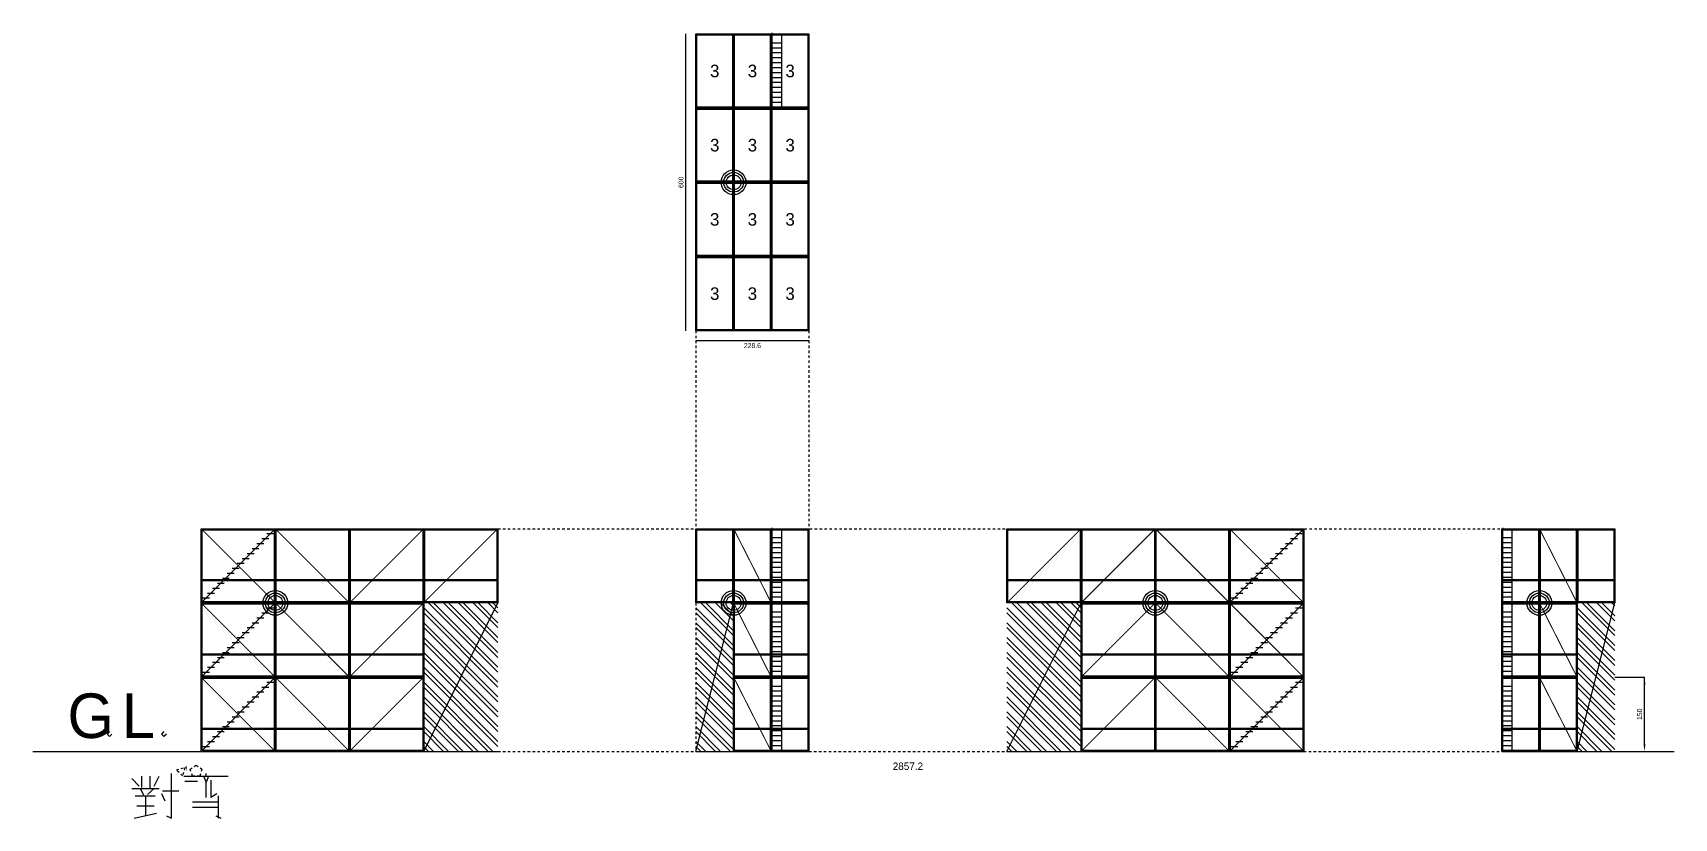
# Model space of a CAD drawing. Header units: metres. Extents: x -300 to 3017, y -95 to 1492.
import ezdxf
from ezdxf.enums import TextEntityAlignment as Align

# ---------------------------------------------------------------- set-up
doc = ezdxf.new("R2010")
doc.units = ezdxf.units.M
doc.linetypes.add('DASHED', pattern=[10, 5, -5])
for name, color, linetype in [('anchor_point', 6, 'CONTINUOUS'), ('base_line', 7, 'CONTINUOUS'), ('diagonal_braces', 5, 'CONTINUOUS'), ('rect_polygon', 7, 'CONTINUOUS'), ('rung', 7, 'CONTINUOUS'), ('space_line', 7, 'DASHED'), ('stair', 1, 'CONTINUOUS')]:
    doc.layers.add(name, color=color, linetype=linetype)

msp = doc.modelspace()

# ---------------------------------------------------------------- linework, layer by layer
at = {"layer": 'anchor_point'}
for centre, radius in [((1116.2, 1190), 25), ((1116.2, 1190), 20), ((1116.2, 1190), 15), ((190, 340), 25), ((1116.2, 340), 25), ((1968.6, 340), 25), ((2744.8, 340), 25), ((190, 340), 20), ((190, 340), 15), ((1116.2, 340), 20), ((1116.2, 340), 15), ((1968.6, 340), 20), ((1968.6, 340), 15), ((2744.8, 340), 20), ((2744.8, 340), 15)]:
    msp.add_circle(centre, radius, dxfattribs=at)
at = {"layer": 'base_line'}
for p, q in [((1020, 890), (1020, 1490)), ((1040, 870), (1268.6, 870)), ((2897.2, 190), (2957.2, 190)), ((2957.2, 55), (2957.2, 190)), ((-145, 80), (-150, 75)), ((-145, 70), (-150, 75)), ((-140, 75), (-145, 70)), ((-35, 80), (-40, 75)), ((-35, 70), (-40, 75)), ((-30, 75), (-35, 70)), ((-300, 40), (640, 40)), ((1040, 40), (1268.6, 40)), ((1668.6, 40), (2268.6, 40)), ((2668.6, 40), (3017.2, 40)), ((-100, -15), (-85, -30)), ((-80, -33), (-80, -10)), ((-63, -35), (-63, -10)), ((-55, -30), (-45, -10)), ((-20, -95), (-20, -5)), ((5, -10), (95, -10)), ((7, -20), (33, -20)), ((45, -10), (50, -22)), ((50, -10), (50, -5)), ((55, -10), (50, -22)), ((50, -53), (50, -22)), ((60, -18), (60, -53)), ((-100, -35), (-45, -35)), ((-93, -50), (-53, -50)), ((-83, -35), (-76, -48)), ((-72.5, -50), (-72.5, -90)), ((-68, -47), (-55, -35)), ((-40, -45), (-33, -60)), ((-38, -40), (-5, -40)), ((23, -62), (75, -62)), ((72, -46), (60, -53)), ((75, -95), (75, -50)), ((-95, -95), (-50, -85)), ((-90, -70), (-55, -70)), ((-30, -90), (-20, -95)), ((23, -73), (75, -73)), ((70, -90), (80, -95)), ((70, -90), (80, -95)), ((70, -90), (80, -95)), ((70, -90), (80, -95)), ((70, -90), (80, -95)), ((70, -90), (80, -95))]:
    msp.add_line(p, q, dxfattribs=at)
for points in [[(2957.2, 175, 4, 0.05, 0), (2957.2, 190, 4, 0.05, 0)], [(2957.2, 55, 4, 0.05, 0), (2957.2, 40, 4, 0.05, 0)]]:
    msp.add_lwpolyline(points, format="xyseb", dxfattribs=at)
at = {"layer": 'diagonal_braces'}
for points in [[(40, 490, 2, 2, 0), (190, 340, 2, 2, 0)], [(40, 490, 2, 2, 0), (190, 340, 2, 2, 0)], [(40, 490, 2, 2, 0), (190, 340, 2, 2, 0)], [(190, 490, 2, 2, 0), (340, 340, 2, 2, 0)], [(190, 490, 2, 2, 0), (340, 340, 2, 2, 0)], [(190, 490, 2, 2, 0), (340, 340, 2, 2, 0)], [(340, 340, 2, 2, 0), (490, 490, 2, 2, 0)], [(340, 340, 2, 2, 0), (490, 490, 2, 2, 0)], [(340, 340, 2, 2, 0), (490, 490, 2, 2, 0)], [(490, 340, 2, 2, 0), (640, 490, 2, 2, 0)], [(490, 340, 2, 2, 0), (640, 490, 2, 2, 0)], [(490, 340, 2, 2, 0), (640, 490, 2, 2, 0)], [(1116.2, 490, 2, 2, 0), (1192.4, 340, 2, 2, 0)], [(1116.2, 490, 2, 2, 0), (1192.4, 340, 2, 2, 0)], [(1116.2, 490, 2, 2, 0), (1192.4, 340, 2, 2, 0)], [(1116.2, 490, 2, 2, 0), (1192.4, 340, 2, 2, 0)], [(1668.6, 340, 2, 2, 0), (1818.6, 490, 2, 2, 0)], [(1668.6, 340, 2, 2, 0), (1818.6, 490, 2, 2, 0)], [(1668.6, 340, 2, 2, 0), (1818.6, 490, 2, 2, 0)], [(1818.6, 340, 2, 2, 0), (1968.6, 490, 2, 2, 0)], [(1818.6, 340, 2, 2, 0), (1968.6, 490, 2, 2, 0)], [(1818.6, 340, 2, 2, 0), (1968.6, 490, 2, 2, 0)], [(1968.6, 490, 2, 2, 0), (2118.6, 340, 2, 2, 0)], [(1968.6, 490, 2, 2, 0), (2118.6, 340, 2, 2, 0)], [(1968.6, 490, 2, 2, 0), (2118.6, 340, 2, 2, 0)], [(2118.6, 490, 2, 2, 0), (2268.6, 340, 2, 2, 0)], [(2118.6, 490, 2, 2, 0), (2268.6, 340, 2, 2, 0)], [(2118.6, 490, 2, 2, 0), (2268.6, 340, 2, 2, 0)], [(2744.8, 490, 2, 2, 0), (2821, 340, 2, 2, 0)], [(2744.8, 490, 2, 2, 0), (2821, 340, 2, 2, 0)], [(2744.8, 490, 2, 2, 0), (2821, 340, 2, 2, 0)], [(2744.8, 490, 2, 2, 0), (2821, 340, 2, 2, 0)], [(40, 340, 2, 2, 0), (190, 190, 2, 2, 0)], [(40, 340, 2, 2, 0), (190, 190, 2, 2, 0)], [(190, 340, 2, 2, 0), (340, 190, 2, 2, 0)], [(190, 340, 2, 2, 0), (340, 190, 2, 2, 0)], [(340, 190, 2, 2, 0), (490, 340, 2, 2, 0)], [(340, 190, 2, 2, 0), (490, 340, 2, 2, 0)], [(1116.2, 340, 2, 2, 0), (1192.4, 190, 2, 2, 0)], [(1116.2, 340, 2, 2, 0), (1192.4, 190, 2, 2, 0)], [(1116.2, 340, 2, 2, 0), (1192.4, 190, 2, 2, 0)], [(1818.6, 190, 2, 2, 0), (1968.6, 340, 2, 2, 0)], [(1818.6, 190, 2, 2, 0), (1968.6, 340, 2, 2, 0)], [(1968.6, 340, 2, 2, 0), (2118.6, 190, 2, 2, 0)], [(1968.6, 340, 2, 2, 0), (2118.6, 190, 2, 2, 0)], [(2118.6, 340, 2, 2, 0), (2268.6, 190, 2, 2, 0)], [(2118.6, 340, 2, 2, 0), (2268.6, 190, 2, 2, 0)], [(2744.8, 340, 2, 2, 0), (2821, 190, 2, 2, 0)], [(2744.8, 340, 2, 2, 0), (2821, 190, 2, 2, 0)], [(2744.8, 340, 2, 2, 0), (2821, 190, 2, 2, 0)], [(40, 190, 2, 2, 0), (190, 40, 2, 2, 0)], [(40, 190, 2, 2, 0), (190, 40, 2, 2, 0)], [(190, 190, 2, 2, 0), (340, 40, 2, 2, 0)], [(190, 190, 2, 2, 0), (340, 40, 2, 2, 0)], [(340, 40, 2, 2, 0), (490, 190, 2, 2, 0)], [(340, 40, 2, 2, 0), (490, 190, 2, 2, 0)], [(1116.2, 190, 2, 2, 0), (1192.4, 40, 2, 2, 0)], [(1116.2, 190, 2, 2, 0), (1192.4, 40, 2, 2, 0)], [(1116.2, 190, 2, 2, 0), (1192.4, 40, 2, 2, 0)], [(1818.6, 40, 2, 2, 0), (1968.6, 190, 2, 2, 0)], [(1818.6, 40, 2, 2, 0), (1968.6, 190, 2, 2, 0)], [(1968.6, 190, 2, 2, 0), (2118.6, 40, 2, 2, 0)], [(1968.6, 190, 2, 2, 0), (2118.6, 40, 2, 2, 0)], [(2118.6, 190, 2, 2, 0), (2268.6, 40, 2, 2, 0)], [(2118.6, 190, 2, 2, 0), (2268.6, 40, 2, 2, 0)], [(2744.8, 190, 2, 2, 0), (2821, 40, 2, 2, 0)], [(2744.8, 190, 2, 2, 0), (2821, 40, 2, 2, 0)], [(2744.8, 190, 2, 2, 0), (2821, 40, 2, 2, 0)]]:
    msp.add_lwpolyline(points, format="xyseb", dxfattribs=at)
at = {"layer": 'rect_polygon'}
for p, q in [((490, 40), (640, 340)), ((640, 200), (500, 340)), ((640, 210), (510, 340)), ((640, 230), (530, 340)), ((640, 240), (540, 340)), ((640, 260), (560, 340)), ((640, 270), (570, 340)), ((640, 290), (590, 340)), ((640, 300), (600, 340)), ((640, 320), (620, 340)), ((640, 330), (630, 340)), ((1040, 40), (1116.2, 340)), ((1116.2, 273.8), (1050, 340)), ((1116.2, 283.8), (1060, 340)), ((1116.2, 303.8), (1080, 340)), ((1116.2, 313.8), (1090, 340)), ((1116.2, 333.8), (1110, 340)), ((1668.6, 40), (1818.6, 340)), ((1818.6, 200), (1678.6, 340)), ((1818.6, 210), (1688.6, 340)), ((1818.6, 230), (1708.6, 340)), ((1818.6, 240), (1718.6, 340)), ((1818.6, 260), (1738.6, 340)), ((1818.6, 270), (1748.6, 340)), ((1818.6, 290), (1768.6, 340)), ((1818.6, 300), (1778.6, 340)), ((1818.6, 320), (1798.6, 340)), ((1818.6, 330), (1808.6, 340)), ((2821, 40), (2897.2, 340)), ((2897.2, 273.8), (2831, 340)), ((2897.2, 283.8), (2841, 340)), ((2897.2, 303.8), (2861, 340)), ((2897.2, 313.8), (2871, 340)), ((2897.2, 333.8), (2891, 340)), ((640, 180), (490, 330)), ((640, 170), (490, 320)), ((640, 150), (490, 300)), ((1116.2, 253.8), (1040, 330)), ((1116.2, 243.8), (1040, 320)), ((1116.2, 223.8), (1040, 300)), ((1818.6, 180), (1668.6, 330)), ((1818.6, 170), (1668.6, 320)), ((1818.6, 150), (1668.6, 300)), ((2897.2, 253.8), (2821, 330)), ((2897.2, 243.8), (2821, 320)), ((2897.2, 223.8), (2821, 300)), ((640, 140), (490, 290)), ((640, 120), (490, 270)), ((1116.2, 213.8), (1040, 290)), ((1116.2, 193.8), (1040, 270)), ((1818.6, 140), (1668.6, 290)), ((1818.6, 120), (1668.6, 270)), ((2897.2, 213.8), (2821, 290)), ((2897.2, 193.8), (2821, 270)), ((640, 110), (490, 260)), ((640, 90), (490, 240)), ((1116.2, 183.8), (1040, 260)), ((1116.2, 163.8), (1040, 240)), ((1818.6, 110), (1668.6, 260)), ((1818.6, 90), (1668.6, 240)), ((2897.2, 183.8), (2821, 260)), ((2897.2, 163.8), (2821, 240)), ((640, 80), (490, 230)), ((640, 60), (490, 210)), ((640, 50), (490, 200)), ((1116.2, 153.8), (1040, 230)), ((1116.2, 133.8), (1040, 210)), ((1116.2, 123.8), (1040, 200)), ((1818.6, 80), (1668.6, 230)), ((1818.6, 60), (1668.6, 210)), ((1818.6, 50), (1668.6, 200)), ((2897.2, 153.8), (2821, 230)), ((2897.2, 133.8), (2821, 210)), ((2897.2, 123.8), (2821, 200)), ((630, 40), (490, 180)), ((620, 40), (490, 170)), ((1116.2, 103.8), (1040, 180)), ((1116.2, 93.8), (1040, 170)), ((1808.6, 40), (1668.6, 180)), ((1798.6, 40), (1668.6, 170)), ((2897.2, 103.8), (2821, 180)), ((2897.2, 93.8), (2821, 170)), ((600, 40), (490, 150)), ((590, 40), (490, 140)), ((1116.2, 73.8), (1040, 150)), ((1116.2, 63.8), (1040, 140)), ((1778.6, 40), (1668.6, 150)), ((1768.6, 40), (1668.6, 140)), ((2897.2, 73.8), (2821, 150)), ((2897.2, 63.8), (2821, 140)), ((570, 40), (490, 120)), ((560, 40), (490, 110)), ((1116.2, 43.8), (1040, 120)), ((1110, 40), (1040, 110)), ((1748.6, 40), (1668.6, 120)), ((1738.6, 40), (1668.6, 110)), ((2897.2, 43.8), (2821, 120)), ((2891, 40), (2821, 110)), ((540, 40), (490, 90)), ((530, 40), (490, 80)), ((1090, 40), (1040, 90)), ((1080, 40), (1040, 80)), ((1718.6, 40), (1668.6, 90)), ((1708.6, 40), (1668.6, 80)), ((2871, 40), (2821, 90)), ((2861, 40), (2821, 80)), ((510, 40), (490, 60)), ((500, 40), (490, 50)), ((1060, 40), (1040, 60)), ((1050, 40), (1040, 50)), ((1688.6, 40), (1668.6, 60)), ((1678.6, 40), (1668.6, 50)), ((2841, 40), (2821, 60)), ((2831, 40), (2821, 50))]:
    msp.add_line(p, q, dxfattribs=at)
for points in [[(1040, 1340), (1040, 1490), (1116.2, 1490), (1116.2, 1340)], [(1042, 1342), (1042, 1488), (1114.2, 1488), (1114.2, 1342)], [(1116.2, 1340), (1116.2, 1490), (1192.4, 1490), (1192.4, 1340)], [(1116.2, 1340), (1116.2, 1490), (1192.4, 1490), (1192.4, 1340)], [(1116.2, 1340), (1116.2, 1490), (1192.4, 1490), (1192.4, 1340)], [(1118.2, 1342), (1118.2, 1488), (1190.4, 1488), (1190.4, 1342)], [(1118.2, 1342), (1118.2, 1488), (1190.4, 1488), (1190.4, 1342)], [(1118.2, 1342), (1118.2, 1488), (1190.4, 1488), (1190.4, 1342)], [(1192.4, 1340), (1192.4, 1490), (1268.6, 1490), (1268.6, 1340)], [(1192.4, 1340), (1192.4, 1490), (1268.6, 1490), (1268.6, 1340)], [(1192.4, 1340), (1192.4, 1490), (1268.6, 1490), (1268.6, 1340)], [(1194.4, 1342), (1194.4, 1488), (1266.6, 1488), (1266.6, 1342)], [(1194.4, 1342), (1194.4, 1488), (1266.6, 1488), (1266.6, 1342)], [(1194.4, 1342), (1194.4, 1488), (1266.6, 1488), (1266.6, 1342)], [(1040, 1190), (1040, 1340), (1116.2, 1340), (1116.2, 1190)], [(1042, 1192), (1042, 1338), (1114.2, 1338), (1114.2, 1192)], [(1116.2, 1190), (1116.2, 1340), (1192.4, 1340), (1192.4, 1190)], [(1116.2, 1190), (1116.2, 1340), (1192.4, 1340), (1192.4, 1190)], [(1116.2, 1190), (1116.2, 1340), (1192.4, 1340), (1192.4, 1190)], [(1118.2, 1192), (1118.2, 1338), (1190.4, 1338), (1190.4, 1192)], [(1118.2, 1192), (1118.2, 1338), (1190.4, 1338), (1190.4, 1192)], [(1118.2, 1192), (1118.2, 1338), (1190.4, 1338), (1190.4, 1192)], [(1192.4, 1190), (1192.4, 1340), (1268.6, 1340), (1268.6, 1190)], [(1192.4, 1190), (1192.4, 1340), (1268.6, 1340), (1268.6, 1190)], [(1192.4, 1190), (1192.4, 1340), (1268.6, 1340), (1268.6, 1190)], [(1194.4, 1192), (1194.4, 1338), (1266.6, 1338), (1266.6, 1192)], [(1194.4, 1192), (1194.4, 1338), (1266.6, 1338), (1266.6, 1192)], [(1194.4, 1192), (1194.4, 1338), (1266.6, 1338), (1266.6, 1192)], [(1040, 1040), (1040, 1190), (1116.2, 1190), (1116.2, 1040)], [(1042, 1042), (1042, 1188), (1114.2, 1188), (1114.2, 1042)], [(1116.2, 1040), (1116.2, 1190), (1192.4, 1190), (1192.4, 1040)], [(1116.2, 1040), (1116.2, 1190), (1192.4, 1190), (1192.4, 1040)], [(1116.2, 1040), (1116.2, 1190), (1192.4, 1190), (1192.4, 1040)], [(1118.2, 1042), (1118.2, 1188), (1190.4, 1188), (1190.4, 1042)], [(1118.2, 1042), (1118.2, 1188), (1190.4, 1188), (1190.4, 1042)], [(1118.2, 1042), (1118.2, 1188), (1190.4, 1188), (1190.4, 1042)], [(1192.4, 1040), (1192.4, 1190), (1268.6, 1190), (1268.6, 1040)], [(1192.4, 1040), (1192.4, 1190), (1268.6, 1190), (1268.6, 1040)], [(1192.4, 1040), (1192.4, 1190), (1268.6, 1190), (1268.6, 1040)], [(1194.4, 1042), (1194.4, 1188), (1266.6, 1188), (1266.6, 1042)], [(1194.4, 1042), (1194.4, 1188), (1266.6, 1188), (1266.6, 1042)], [(1194.4, 1042), (1194.4, 1188), (1266.6, 1188), (1266.6, 1042)], [(1040, 890), (1040, 1040), (1116.2, 1040), (1116.2, 890)], [(1042, 892), (1042, 1038), (1114.2, 1038), (1114.2, 892)], [(1116.2, 890), (1116.2, 1040), (1192.4, 1040), (1192.4, 890)], [(1118.2, 892), (1118.2, 1038), (1190.4, 1038), (1190.4, 892)], [(1192.4, 890), (1192.4, 1040), (1268.6, 1040), (1268.6, 890)], [(1194.4, 892), (1194.4, 1038), (1266.6, 1038), (1266.6, 892)], [(40, 340), (40, 490), (190, 490), (190, 340)], [(40, 340), (40, 490), (190, 490), (190, 340)], [(40, 340), (40, 490), (190, 490), (190, 340)], [(42, 342), (42, 488), (188, 488), (188, 342)], [(42, 342), (42, 488), (188, 488), (188, 342)], [(42, 342), (42, 488), (188, 488), (188, 342)], [(190, 340), (190, 490), (340, 490), (340, 340)], [(190, 340), (190, 490), (340, 490), (340, 340)], [(190, 340), (190, 490), (340, 490), (340, 340)], [(192, 342), (192, 488), (338, 488), (338, 342)], [(192, 342), (192, 488), (338, 488), (338, 342)], [(192, 342), (192, 488), (338, 488), (338, 342)], [(340, 340), (340, 490), (490, 490), (490, 340)], [(340, 340), (340, 490), (490, 490), (490, 340)], [(340, 340), (340, 490), (490, 490), (490, 340)], [(342, 342), (342, 488), (488, 488), (488, 342)], [(342, 342), (342, 488), (488, 488), (488, 342)], [(342, 342), (342, 488), (488, 488), (488, 342)], [(490, 340), (490, 490), (640, 490), (640, 340)], [(490, 340), (490, 490), (640, 490), (640, 340)], [(490, 340), (490, 490), (640, 490), (640, 340)], [(492, 342), (492, 488), (638, 488), (638, 342)], [(492, 342), (492, 488), (638, 488), (638, 342)], [(492, 342), (492, 488), (638, 488), (638, 342)], [(1040, 340), (1040, 490), (1116.2, 490), (1116.2, 340)], [(1040, 340), (1040, 490), (1116.2, 490), (1116.2, 340)], [(1040, 340), (1040, 490), (1116.2, 490), (1116.2, 340)], [(1040, 340), (1040, 490), (1116.2, 490), (1116.2, 340)], [(1042, 342), (1042, 488), (1114.2, 488), (1114.2, 342)], [(1042, 342), (1042, 488), (1114.2, 488), (1114.2, 342)], [(1042, 342), (1042, 488), (1114.2, 488), (1114.2, 342)], [(1042, 342), (1042, 488), (1114.2, 488), (1114.2, 342)], [(1116.2, 340), (1116.2, 490), (1192.4, 490), (1192.4, 340)], [(1116.2, 340), (1116.2, 490), (1192.4, 490), (1192.4, 340)], [(1116.2, 340), (1116.2, 490), (1192.4, 490), (1192.4, 340)], [(1116.2, 340), (1116.2, 490), (1192.4, 490), (1192.4, 340)], [(1118.2, 342), (1118.2, 488), (1190.4, 488), (1190.4, 342)], [(1118.2, 342), (1118.2, 488), (1190.4, 488), (1190.4, 342)], [(1118.2, 342), (1118.2, 488), (1190.4, 488), (1190.4, 342)], [(1118.2, 342), (1118.2, 488), (1190.4, 488), (1190.4, 342)], [(1192.4, 340), (1192.4, 490), (1268.6, 490), (1268.6, 340)], [(1192.4, 340), (1192.4, 490), (1268.6, 490), (1268.6, 340)], [(1192.4, 340), (1192.4, 490), (1268.6, 490), (1268.6, 340)], [(1192.4, 340), (1192.4, 490), (1268.6, 490), (1268.6, 340)], [(1194.4, 342), (1194.4, 488), (1266.6, 488), (1266.6, 342)], [(1194.4, 342), (1194.4, 488), (1266.6, 488), (1266.6, 342)], [(1194.4, 342), (1194.4, 488), (1266.6, 488), (1266.6, 342)], [(1194.4, 342), (1194.4, 488), (1266.6, 488), (1266.6, 342)], [(1668.6, 340), (1668.6, 490), (1818.6, 490), (1818.6, 340)], [(1668.6, 340), (1668.6, 490), (1818.6, 490), (1818.6, 340)], [(1668.6, 340), (1668.6, 490), (1818.6, 490), (1818.6, 340)], [(1670.6, 342), (1670.6, 488), (1816.6, 488), (1816.6, 342)], [(1670.6, 342), (1670.6, 488), (1816.6, 488), (1816.6, 342)], [(1670.6, 342), (1670.6, 488), (1816.6, 488), (1816.6, 342)], [(1818.6, 340), (1818.6, 490), (1968.6, 490), (1968.6, 340)], [(1818.6, 340), (1818.6, 490), (1968.6, 490), (1968.6, 340)], [(1818.6, 340), (1818.6, 490), (1968.6, 490), (1968.6, 340)], [(1820.6, 342), (1820.6, 488), (1966.6, 488), (1966.6, 342)], [(1820.6, 342), (1820.6, 488), (1966.6, 488), (1966.6, 342)], [(1820.6, 342), (1820.6, 488), (1966.6, 488), (1966.6, 342)], [(1968.6, 340), (1968.6, 490), (2118.6, 490), (2118.6, 340)], [(1968.6, 340), (1968.6, 490), (2118.6, 490), (2118.6, 340)], [(1968.6, 340), (1968.6, 490), (2118.6, 490), (2118.6, 340)], [(1970.6, 342), (1970.6, 488), (2116.6, 488), (2116.6, 342)], [(1970.6, 342), (1970.6, 488), (2116.6, 488), (2116.6, 342)], [(1970.6, 342), (1970.6, 488), (2116.6, 488), (2116.6, 342)], [(2118.6, 340), (2118.6, 490), (2268.6, 490), (2268.6, 340)], [(2118.6, 340), (2118.6, 490), (2268.6, 490), (2268.6, 340)], [(2118.6, 340), (2118.6, 490), (2268.6, 490), (2268.6, 340)], [(2120.6, 342), (2120.6, 488), (2266.6, 488), (2266.6, 342)], [(2120.6, 342), (2120.6, 488), (2266.6, 488), (2266.6, 342)], [(2120.6, 342), (2120.6, 488), (2266.6, 488), (2266.6, 342)], [(2668.6, 340), (2668.6, 490), (2744.8, 490), (2744.8, 340)], [(2668.6, 340), (2668.6, 490), (2744.8, 490), (2744.8, 340)], [(2668.6, 340), (2668.6, 490), (2744.8, 490), (2744.8, 340)], [(2668.6, 340), (2668.6, 490), (2744.8, 490), (2744.8, 340)], [(2670.6, 342), (2670.6, 488), (2742.8, 488), (2742.8, 342)], [(2670.6, 342), (2670.6, 488), (2742.8, 488), (2742.8, 342)], [(2670.6, 342), (2670.6, 488), (2742.8, 488), (2742.8, 342)], [(2670.6, 342), (2670.6, 488), (2742.8, 488), (2742.8, 342)], [(2744.8, 340), (2744.8, 490), (2821, 490), (2821, 340)], [(2744.8, 340), (2744.8, 490), (2821, 490), (2821, 340)], [(2744.8, 340), (2744.8, 490), (2821, 490), (2821, 340)], [(2744.8, 340), (2744.8, 490), (2821, 490), (2821, 340)], [(2746.8, 342), (2746.8, 488), (2819, 488), (2819, 342)], [(2746.8, 342), (2746.8, 488), (2819, 488), (2819, 342)], [(2746.8, 342), (2746.8, 488), (2819, 488), (2819, 342)], [(2746.8, 342), (2746.8, 488), (2819, 488), (2819, 342)], [(2821, 340), (2821, 490), (2897.2, 490), (2897.2, 340)], [(2821, 340), (2821, 490), (2897.2, 490), (2897.2, 340)], [(2821, 340), (2821, 490), (2897.2, 490), (2897.2, 340)], [(2821, 340), (2821, 490), (2897.2, 490), (2897.2, 340)], [(2823, 342), (2823, 488), (2895.2, 488), (2895.2, 342)], [(2823, 342), (2823, 488), (2895.2, 488), (2895.2, 342)], [(2823, 342), (2823, 488), (2895.2, 488), (2895.2, 342)], [(2823, 342), (2823, 488), (2895.2, 488), (2895.2, 342)], [(40, 190), (40, 340), (190, 340), (190, 190)], [(40, 190), (40, 340), (190, 340), (190, 190)], [(42, 192), (42, 338), (188, 338), (188, 192)], [(42, 192), (42, 338), (188, 338), (188, 192)], [(190, 190), (190, 340), (340, 340), (340, 190)], [(190, 190), (190, 340), (340, 340), (340, 190)], [(192, 192), (192, 338), (338, 338), (338, 192)], [(192, 192), (192, 338), (338, 338), (338, 192)], [(340, 190), (340, 340), (490, 340), (490, 190)], [(340, 190), (340, 340), (490, 340), (490, 190)], [(342, 192), (342, 338), (488, 338), (488, 192)], [(342, 192), (342, 338), (488, 338), (488, 192)], [(1116.2, 190), (1116.2, 340), (1192.4, 340), (1192.4, 190)], [(1116.2, 190), (1116.2, 340), (1192.4, 340), (1192.4, 190)], [(1116.2, 190), (1116.2, 340), (1192.4, 340), (1192.4, 190)], [(1118.2, 192), (1118.2, 338), (1190.4, 338), (1190.4, 192)], [(1118.2, 192), (1118.2, 338), (1190.4, 338), (1190.4, 192)], [(1118.2, 192), (1118.2, 338), (1190.4, 338), (1190.4, 192)], [(1192.4, 190), (1192.4, 340), (1268.6, 340), (1268.6, 190)], [(1192.4, 190), (1192.4, 340), (1268.6, 340), (1268.6, 190)], [(1192.4, 190), (1192.4, 340), (1268.6, 340), (1268.6, 190)], [(1194.4, 192), (1194.4, 338), (1266.6, 338), (1266.6, 192)], [(1194.4, 192), (1194.4, 338), (1266.6, 338), (1266.6, 192)], [(1194.4, 192), (1194.4, 338), (1266.6, 338), (1266.6, 192)], [(1818.6, 190), (1818.6, 340), (1968.6, 340), (1968.6, 190)], [(1818.6, 190), (1818.6, 340), (1968.6, 340), (1968.6, 190)], [(1820.6, 192), (1820.6, 338), (1966.6, 338), (1966.6, 192)], [(1820.6, 192), (1820.6, 338), (1966.6, 338), (1966.6, 192)], [(1968.6, 190), (1968.6, 340), (2118.6, 340), (2118.6, 190)], [(1968.6, 190), (1968.6, 340), (2118.6, 340), (2118.6, 190)], [(1970.6, 192), (1970.6, 338), (2116.6, 338), (2116.6, 192)], [(1970.6, 192), (1970.6, 338), (2116.6, 338), (2116.6, 192)], [(2118.6, 190), (2118.6, 340), (2268.6, 340), (2268.6, 190)], [(2118.6, 190), (2118.6, 340), (2268.6, 340), (2268.6, 190)], [(2120.6, 192), (2120.6, 338), (2266.6, 338), (2266.6, 192)], [(2120.6, 192), (2120.6, 338), (2266.6, 338), (2266.6, 192)], [(2668.6, 190), (2668.6, 340), (2744.8, 340), (2744.8, 190)], [(2668.6, 190), (2668.6, 340), (2744.8, 340), (2744.8, 190)], [(2668.6, 190), (2668.6, 340), (2744.8, 340), (2744.8, 190)], [(2670.6, 192), (2670.6, 338), (2742.8, 338), (2742.8, 192)], [(2670.6, 192), (2670.6, 338), (2742.8, 338), (2742.8, 192)], [(2670.6, 192), (2670.6, 338), (2742.8, 338), (2742.8, 192)], [(2744.8, 190), (2744.8, 340), (2821, 340), (2821, 190)], [(2744.8, 190), (2744.8, 340), (2821, 340), (2821, 190)], [(2744.8, 190), (2744.8, 340), (2821, 340), (2821, 190)], [(2746.8, 192), (2746.8, 338), (2819, 338), (2819, 192)], [(2746.8, 192), (2746.8, 338), (2819, 338), (2819, 192)], [(2746.8, 192), (2746.8, 338), (2819, 338), (2819, 192)], [(40, 40), (40, 190), (190, 190), (190, 40)], [(40, 40), (40, 190), (190, 190), (190, 40)], [(42, 42), (42, 188), (188, 188), (188, 42)], [(42, 42), (42, 188), (188, 188), (188, 42)], [(190, 40), (190, 190), (340, 190), (340, 40)], [(190, 40), (190, 190), (340, 190), (340, 40)], [(192, 42), (192, 188), (338, 188), (338, 42)], [(192, 42), (192, 188), (338, 188), (338, 42)], [(340, 40), (340, 190), (490, 190), (490, 40)], [(340, 40), (340, 190), (490, 190), (490, 40)], [(342, 42), (342, 188), (488, 188), (488, 42)], [(342, 42), (342, 188), (488, 188), (488, 42)], [(1116.2, 40), (1116.2, 190), (1192.4, 190), (1192.4, 40)], [(1116.2, 40), (1116.2, 190), (1192.4, 190), (1192.4, 40)], [(1116.2, 40), (1116.2, 190), (1192.4, 190), (1192.4, 40)], [(1118.2, 42), (1118.2, 188), (1190.4, 188), (1190.4, 42)], [(1118.2, 42), (1118.2, 188), (1190.4, 188), (1190.4, 42)], [(1118.2, 42), (1118.2, 188), (1190.4, 188), (1190.4, 42)], [(1192.4, 40), (1192.4, 190), (1268.6, 190), (1268.6, 40)], [(1192.4, 40), (1192.4, 190), (1268.6, 190), (1268.6, 40)], [(1192.4, 40), (1192.4, 190), (1268.6, 190), (1268.6, 40)], [(1194.4, 42), (1194.4, 188), (1266.6, 188), (1266.6, 42)], [(1194.4, 42), (1194.4, 188), (1266.6, 188), (1266.6, 42)], [(1194.4, 42), (1194.4, 188), (1266.6, 188), (1266.6, 42)], [(1818.6, 40), (1818.6, 190), (1968.6, 190), (1968.6, 40)], [(1818.6, 40), (1818.6, 190), (1968.6, 190), (1968.6, 40)], [(1820.6, 42), (1820.6, 188), (1966.6, 188), (1966.6, 42)], [(1820.6, 42), (1820.6, 188), (1966.6, 188), (1966.6, 42)], [(1968.6, 40), (1968.6, 190), (2118.6, 190), (2118.6, 40)], [(1968.6, 40), (1968.6, 190), (2118.6, 190), (2118.6, 40)], [(1970.6, 42), (1970.6, 188), (2116.6, 188), (2116.6, 42)], [(1970.6, 42), (1970.6, 188), (2116.6, 188), (2116.6, 42)], [(2118.6, 40), (2118.6, 190), (2268.6, 190), (2268.6, 40)], [(2118.6, 40), (2118.6, 190), (2268.6, 190), (2268.6, 40)], [(2120.6, 42), (2120.6, 188), (2266.6, 188), (2266.6, 42)], [(2120.6, 42), (2120.6, 188), (2266.6, 188), (2266.6, 42)], [(2668.6, 40), (2668.6, 190), (2744.8, 190), (2744.8, 40)], [(2668.6, 40), (2668.6, 190), (2744.8, 190), (2744.8, 40)], [(2668.6, 40), (2668.6, 190), (2744.8, 190), (2744.8, 40)], [(2670.6, 42), (2670.6, 188), (2742.8, 188), (2742.8, 42)], [(2670.6, 42), (2670.6, 188), (2742.8, 188), (2742.8, 42)], [(2670.6, 42), (2670.6, 188), (2742.8, 188), (2742.8, 42)], [(2744.8, 40), (2744.8, 190), (2821, 190), (2821, 40)], [(2744.8, 40), (2744.8, 190), (2821, 190), (2821, 40)], [(2744.8, 40), (2744.8, 190), (2821, 190), (2821, 40)], [(2746.8, 42), (2746.8, 188), (2819, 188), (2819, 42)], [(2746.8, 42), (2746.8, 188), (2819, 188), (2819, 42)], [(2746.8, 42), (2746.8, 188), (2819, 188), (2819, 42)]]:
    msp.add_lwpolyline(points, close=True, dxfattribs=at)
at = {"layer": 'rung'}
for p, q in [((42, 387), (188, 387)), ((42, 387), (188, 387)), ((42, 387), (188, 387)), ((42, 385), (188, 385)), ((42, 385), (188, 385)), ((42, 385), (188, 385)), ((192, 387), (338, 387)), ((192, 387), (338, 387)), ((192, 387), (338, 387)), ((192, 385), (338, 385)), ((192, 385), (338, 385)), ((192, 385), (338, 385)), ((342, 387), (488, 387)), ((342, 387), (488, 387)), ((342, 387), (488, 387)), ((342, 385), (488, 385)), ((342, 385), (488, 385)), ((342, 385), (488, 385)), ((492, 387), (638, 387)), ((492, 387), (638, 387)), ((492, 387), (638, 387)), ((492, 385), (638, 385)), ((492, 385), (638, 385)), ((492, 385), (638, 385)), ((1042, 387), (1114.2, 387)), ((1042, 387), (1114.2, 387)), ((1042, 387), (1114.2, 387)), ((1042, 387), (1114.2, 387)), ((1042, 385), (1114.2, 385)), ((1042, 385), (1114.2, 385)), ((1042, 385), (1114.2, 385)), ((1042, 385), (1114.2, 385)), ((1118.2, 387), (1190.4, 387)), ((1118.2, 387), (1190.4, 387)), ((1118.2, 387), (1190.4, 387)), ((1118.2, 387), (1190.4, 387)), ((1118.2, 385), (1190.4, 385)), ((1118.2, 385), (1190.4, 385)), ((1118.2, 385), (1190.4, 385)), ((1118.2, 385), (1190.4, 385)), ((1194.4, 387), (1266.6, 387)), ((1194.4, 387), (1266.6, 387)), ((1194.4, 387), (1266.6, 387)), ((1194.4, 387), (1266.6, 387)), ((1194.4, 385), (1266.6, 385)), ((1194.4, 385), (1266.6, 385)), ((1194.4, 385), (1266.6, 385)), ((1194.4, 385), (1266.6, 385)), ((1670.6, 387), (1816.6, 387)), ((1670.6, 387), (1816.6, 387)), ((1670.6, 387), (1816.6, 387)), ((1670.6, 385), (1816.6, 385)), ((1670.6, 385), (1816.6, 385)), ((1670.6, 385), (1816.6, 385)), ((1820.6, 387), (1966.6, 387)), ((1820.6, 387), (1966.6, 387)), ((1820.6, 387), (1966.6, 387)), ((1820.6, 385), (1966.6, 385)), ((1820.6, 385), (1966.6, 385)), ((1820.6, 385), (1966.6, 385)), ((1970.6, 387), (2116.6, 387)), ((1970.6, 387), (2116.6, 387)), ((1970.6, 387), (2116.6, 387)), ((1970.6, 385), (2116.6, 385)), ((1970.6, 385), (2116.6, 385)), ((1970.6, 385), (2116.6, 385)), ((2120.6, 387), (2266.6, 387)), ((2120.6, 387), (2266.6, 387)), ((2120.6, 387), (2266.6, 387)), ((2120.6, 385), (2266.6, 385)), ((2120.6, 385), (2266.6, 385)), ((2120.6, 385), (2266.6, 385)), ((2670.6, 387), (2742.8, 387)), ((2670.6, 387), (2742.8, 387)), ((2670.6, 387), (2742.8, 387)), ((2670.6, 387), (2742.8, 387)), ((2670.6, 385), (2742.8, 385)), ((2670.6, 385), (2742.8, 385)), ((2670.6, 385), (2742.8, 385)), ((2670.6, 385), (2742.8, 385)), ((2746.8, 387), (2819, 387)), ((2746.8, 387), (2819, 387)), ((2746.8, 387), (2819, 387)), ((2746.8, 387), (2819, 387)), ((2746.8, 385), (2819, 385)), ((2746.8, 385), (2819, 385)), ((2746.8, 385), (2819, 385)), ((2746.8, 385), (2819, 385)), ((2823, 387), (2895.2, 387)), ((2823, 387), (2895.2, 387)), ((2823, 387), (2895.2, 387)), ((2823, 387), (2895.2, 387)), ((2823, 385), (2895.2, 385)), ((2823, 385), (2895.2, 385)), ((2823, 385), (2895.2, 385)), ((2823, 385), (2895.2, 385)), ((42, 237), (188, 237)), ((42, 237), (188, 237)), ((42, 235), (188, 235)), ((42, 235), (188, 235)), ((192, 237), (338, 237)), ((192, 237), (338, 237)), ((192, 235), (338, 235)), ((192, 235), (338, 235)), ((342, 237), (488, 237)), ((342, 237), (488, 237)), ((342, 235), (488, 235)), ((342, 235), (488, 235)), ((1118.2, 237), (1190.4, 237)), ((1118.2, 237), (1190.4, 237)), ((1118.2, 237), (1190.4, 237)), ((1118.2, 235), (1190.4, 235)), ((1118.2, 235), (1190.4, 235)), ((1118.2, 235), (1190.4, 235)), ((1194.4, 237), (1266.6, 237)), ((1194.4, 237), (1266.6, 237)), ((1194.4, 237), (1266.6, 237)), ((1194.4, 235), (1266.6, 235)), ((1194.4, 235), (1266.6, 235)), ((1194.4, 235), (1266.6, 235)), ((1820.6, 237), (1966.6, 237)), ((1820.6, 237), (1966.6, 237)), ((1820.6, 235), (1966.6, 235)), ((1820.6, 235), (1966.6, 235)), ((1970.6, 237), (2116.6, 237)), ((1970.6, 237), (2116.6, 237)), ((1970.6, 235), (2116.6, 235)), ((1970.6, 235), (2116.6, 235)), ((2120.6, 237), (2266.6, 237)), ((2120.6, 237), (2266.6, 237)), ((2120.6, 235), (2266.6, 235)), ((2120.6, 235), (2266.6, 235)), ((2670.6, 237), (2742.8, 237)), ((2670.6, 237), (2742.8, 237)), ((2670.6, 237), (2742.8, 237)), ((2670.6, 235), (2742.8, 235)), ((2670.6, 235), (2742.8, 235)), ((2670.6, 235), (2742.8, 235)), ((2746.8, 237), (2819, 237)), ((2746.8, 237), (2819, 237)), ((2746.8, 237), (2819, 237)), ((2746.8, 235), (2819, 235)), ((2746.8, 235), (2819, 235)), ((2746.8, 235), (2819, 235)), ((42, 87), (188, 87)), ((42, 87), (188, 87)), ((42, 85), (188, 85)), ((42, 85), (188, 85)), ((192, 87), (338, 87)), ((192, 87), (338, 87)), ((192, 85), (338, 85)), ((192, 85), (338, 85)), ((342, 87), (488, 87)), ((342, 87), (488, 87)), ((342, 85), (488, 85)), ((342, 85), (488, 85)), ((1118.2, 87), (1190.4, 87)), ((1118.2, 87), (1190.4, 87)), ((1118.2, 87), (1190.4, 87)), ((1118.2, 85), (1190.4, 85)), ((1118.2, 85), (1190.4, 85)), ((1118.2, 85), (1190.4, 85)), ((1194.4, 87), (1266.6, 87)), ((1194.4, 87), (1266.6, 87)), ((1194.4, 87), (1266.6, 87)), ((1194.4, 85), (1266.6, 85)), ((1194.4, 85), (1266.6, 85)), ((1194.4, 85), (1266.6, 85)), ((1820.6, 87), (1966.6, 87)), ((1820.6, 87), (1966.6, 87)), ((1820.6, 85), (1966.6, 85)), ((1820.6, 85), (1966.6, 85)), ((1970.6, 87), (2116.6, 87)), ((1970.6, 87), (2116.6, 87)), ((1970.6, 85), (2116.6, 85)), ((1970.6, 85), (2116.6, 85)), ((2120.6, 87), (2266.6, 87)), ((2120.6, 87), (2266.6, 87)), ((2120.6, 85), (2266.6, 85)), ((2120.6, 85), (2266.6, 85)), ((2670.6, 87), (2742.8, 87)), ((2670.6, 87), (2742.8, 87)), ((2670.6, 87), (2742.8, 87)), ((2670.6, 85), (2742.8, 85)), ((2670.6, 85), (2742.8, 85)), ((2670.6, 85), (2742.8, 85)), ((2746.8, 87), (2819, 87)), ((2746.8, 87), (2819, 87)), ((2746.8, 87), (2819, 87)), ((2746.8, 85), (2819, 85)), ((2746.8, 85), (2819, 85)), ((2746.8, 85), (2819, 85))]:
    msp.add_line(p, q, dxfattribs=at)
at = {"layer": 'space_line'}
for p, q in [((1040, 890), (1040, 40)), ((1268.6, 890), (1268.6, 40)), ((640, 490), (2668.6, 490)), ((640, 40), (1040, 40)), ((1268.6, 40), (1668.6, 40)), ((2268.6, 40), (2668.6, 40))]:
    msp.add_line(p, q, dxfattribs=at)
for points in [[(7.07, 7.07), (2.59, -9.66), (-9.66, 2.59)], [(30, 12.36), (41.76, 3.82), (37.27, -10), (22.73, -10), (18.24, 3.82)]]:
    msp.add_lwpolyline(points, close=True, dxfattribs=at)
msp.add_lwpolyline([(10, 10, 3, 0.05, 0), (10, 0, 3, 0.05, 0)], format="xyseb", dxfattribs=at)
at = {"layer": 'stair'}
for p, q in [((1194.4, 1342), (1194.4, 1492)), ((1194.4, 1342), (1194.4, 1492)), ((1194.4, 1342), (1194.4, 1492)), ((1194.4, 1472), (1213.45, 1472)), ((1194.4, 1472), (1213.45, 1472)), ((1194.4, 1472), (1213.45, 1472)), ((1194.4, 1462), (1213.45, 1462)), ((1194.4, 1462), (1213.45, 1462)), ((1194.4, 1462), (1213.45, 1462)), ((1213.45, 1342), (1213.45, 1488)), ((1213.45, 1342), (1213.45, 1488)), ((1213.45, 1342), (1213.45, 1488)), ((1194.4, 1452), (1213.45, 1452)), ((1194.4, 1452), (1213.45, 1452)), ((1194.4, 1452), (1213.45, 1452)), ((1194.4, 1442), (1213.45, 1442)), ((1194.4, 1442), (1213.45, 1442)), ((1194.4, 1442), (1213.45, 1442)), ((1194.4, 1432), (1213.45, 1432)), ((1194.4, 1432), (1213.45, 1432)), ((1194.4, 1432), (1213.45, 1432)), ((1194.4, 1422), (1213.45, 1422)), ((1194.4, 1422), (1213.45, 1422)), ((1194.4, 1422), (1213.45, 1422)), ((1194.4, 1412), (1213.45, 1412)), ((1194.4, 1412), (1213.45, 1412)), ((1194.4, 1412), (1213.45, 1412)), ((1194.4, 1402), (1213.45, 1402)), ((1194.4, 1402), (1213.45, 1402)), ((1194.4, 1402), (1213.45, 1402)), ((1194.4, 1392), (1213.45, 1392)), ((1194.4, 1392), (1213.45, 1392)), ((1194.4, 1392), (1213.45, 1392)), ((1194.4, 1382), (1213.45, 1382)), ((1194.4, 1382), (1213.45, 1382)), ((1194.4, 1382), (1213.45, 1382)), ((1194.4, 1372), (1213.45, 1372)), ((1194.4, 1372), (1213.45, 1372)), ((1194.4, 1372), (1213.45, 1372)), ((1194.4, 1362), (1213.45, 1362)), ((1194.4, 1362), (1213.45, 1362)), ((1194.4, 1362), (1213.45, 1362)), ((1194.4, 1352), (1213.45, 1352)), ((1194.4, 1352), (1213.45, 1352)), ((1194.4, 1352), (1213.45, 1352)), ((40, 340), (190, 490)), ((163, 470), (177, 470)), ((173, 480), (187, 480)), ((1194.4, 342), (1194.4, 492)), ((1194.4, 472), (1213.45, 472)), ((1213.45, 342), (1213.45, 488)), ((2118.6, 340), (2268.6, 490)), ((2241.6, 470), (2255.6, 470)), ((2251.6, 480), (2265.6, 480)), ((2670.6, 342), (2670.6, 492)), ((2670.6, 472), (2689.65, 472)), ((2689.65, 342), (2689.65, 488)), ((133, 440), (147, 440)), ((143, 450), (157, 450)), ((153, 460), (167, 460)), ((1194.4, 462), (1213.45, 462)), ((1194.4, 452), (1213.45, 452)), ((1194.4, 442), (1213.45, 442)), ((1194.4, 432), (1213.45, 432)), ((2211.6, 440), (2225.6, 440)), ((2221.6, 450), (2235.6, 450)), ((2231.6, 460), (2245.6, 460)), ((2670.6, 462), (2689.65, 462)), ((2670.6, 452), (2689.65, 452)), ((2670.6, 442), (2689.65, 442)), ((2670.6, 432), (2689.65, 432)), ((93, 400), (107, 400)), ((103, 410), (117, 410)), ((113, 420), (127, 420)), ((123, 430), (137, 430)), ((1194.4, 422), (1213.45, 422)), ((1194.4, 412), (1213.45, 412)), ((1194.4, 402), (1213.45, 402)), ((2171.6, 400), (2185.6, 400)), ((2181.6, 410), (2195.6, 410)), ((2191.6, 420), (2205.6, 420)), ((2201.6, 430), (2215.6, 430)), ((2670.6, 422), (2689.65, 422)), ((2670.6, 412), (2689.65, 412)), ((2670.6, 402), (2689.65, 402)), ((63, 370), (77, 370)), ((73, 380), (87, 380)), ((83, 390), (97, 390)), ((1194.4, 392), (1213.45, 392)), ((1194.4, 382), (1213.45, 382)), ((1194.4, 372), (1213.45, 372)), ((2141.6, 370), (2155.6, 370)), ((2151.6, 380), (2165.6, 380)), ((2161.6, 390), (2175.6, 390)), ((2670.6, 392), (2689.65, 392)), ((2670.6, 382), (2689.65, 382)), ((2670.6, 372), (2689.65, 372)), ((40, 190), (190, 340)), ((43, 350), (57, 350)), ((53, 360), (67, 360)), ((1194.4, 362), (1213.45, 362)), ((1194.4, 352), (1213.45, 352)), ((1194.4, 192), (1194.4, 342)), ((1213.45, 192), (1213.45, 338)), ((2118.6, 190), (2268.6, 340)), ((2121.6, 350), (2135.6, 350)), ((2131.6, 360), (2145.6, 360)), ((2670.6, 362), (2689.65, 362)), ((2670.6, 352), (2689.65, 352)), ((2670.6, 192), (2670.6, 342)), ((2689.65, 192), (2689.65, 338)), ((143, 300), (157, 300)), ((153, 310), (167, 310)), ((163, 320), (177, 320)), ((173, 330), (187, 330)), ((1194.4, 322), (1213.45, 322)), ((1194.4, 312), (1213.45, 312)), ((1194.4, 302), (1213.45, 302)), ((2221.6, 300), (2235.6, 300)), ((2231.6, 310), (2245.6, 310)), ((2241.6, 320), (2255.6, 320)), ((2251.6, 330), (2265.6, 330)), ((2670.6, 322), (2689.65, 322)), ((2670.6, 312), (2689.65, 312)), ((2670.6, 302), (2689.65, 302)), ((113, 270), (127, 270)), ((123, 280), (137, 280)), ((133, 290), (147, 290)), ((1194.4, 292), (1213.45, 292)), ((1194.4, 282), (1213.45, 282)), ((1194.4, 272), (1213.45, 272)), ((2191.6, 270), (2205.6, 270)), ((2201.6, 280), (2215.6, 280)), ((2211.6, 290), (2225.6, 290)), ((2670.6, 292), (2689.65, 292)), ((2670.6, 282), (2689.65, 282)), ((2670.6, 272), (2689.65, 272)), ((83, 240), (97, 240)), ((93, 250), (107, 250)), ((103, 260), (117, 260)), ((1194.4, 262), (1213.45, 262)), ((1194.4, 252), (1213.45, 252)), ((1194.4, 242), (1213.45, 242)), ((2161.6, 240), (2175.6, 240)), ((2171.6, 250), (2185.6, 250)), ((2181.6, 260), (2195.6, 260)), ((2670.6, 262), (2689.65, 262)), ((2670.6, 252), (2689.65, 252)), ((2670.6, 242), (2689.65, 242)), ((43, 200), (57, 200)), ((53, 210), (67, 210)), ((63, 220), (77, 220)), ((73, 230), (87, 230)), ((1194.4, 232), (1213.45, 232)), ((1194.4, 222), (1213.45, 222)), ((1194.4, 212), (1213.45, 212)), ((1194.4, 202), (1213.45, 202)), ((2121.6, 200), (2135.6, 200)), ((2131.6, 210), (2145.6, 210)), ((2141.6, 220), (2155.6, 220)), ((2151.6, 230), (2165.6, 230)), ((2670.6, 232), (2689.65, 232)), ((2670.6, 222), (2689.65, 222)), ((2670.6, 212), (2689.65, 212)), ((2670.6, 202), (2689.65, 202)), ((40, 40), (190, 190)), ((163, 170), (177, 170)), ((173, 180), (187, 180)), ((1194.4, 42), (1194.4, 192)), ((1194.4, 172), (1213.45, 172)), ((1213.45, 42), (1213.45, 188)), ((2118.6, 40), (2268.6, 190)), ((2241.6, 170), (2255.6, 170)), ((2251.6, 180), (2265.6, 180)), ((2670.6, 42), (2670.6, 192)), ((2670.6, 172), (2689.65, 172)), ((2689.65, 42), (2689.65, 188)), ((133, 140), (147, 140)), ((143, 150), (157, 150)), ((153, 160), (167, 160)), ((1194.4, 162), (1213.45, 162)), ((1194.4, 152), (1213.45, 152)), ((1194.4, 142), (1213.45, 142)), ((2211.6, 140), (2225.6, 140)), ((2221.6, 150), (2235.6, 150)), ((2231.6, 160), (2245.6, 160)), ((2670.6, 162), (2689.65, 162)), ((2670.6, 152), (2689.65, 152)), ((2670.6, 142), (2689.65, 142)), ((93, 100), (107, 100)), ((103, 110), (117, 110)), ((113, 120), (127, 120)), ((123, 130), (137, 130)), ((1194.4, 132), (1213.45, 132)), ((1194.4, 122), (1213.45, 122)), ((1194.4, 112), (1213.45, 112)), ((1194.4, 102), (1213.45, 102)), ((2171.6, 100), (2185.6, 100)), ((2181.6, 110), (2195.6, 110)), ((2191.6, 120), (2205.6, 120)), ((2201.6, 130), (2215.6, 130)), ((2670.6, 132), (2689.65, 132)), ((2670.6, 122), (2689.65, 122)), ((2670.6, 112), (2689.65, 112)), ((2670.6, 102), (2689.65, 102)), ((63, 70), (77, 70)), ((73, 80), (87, 80)), ((83, 90), (97, 90)), ((1194.4, 92), (1213.45, 92)), ((1194.4, 82), (1213.45, 82)), ((1194.4, 72), (1213.45, 72)), ((2141.6, 70), (2155.6, 70)), ((2151.6, 80), (2165.6, 80)), ((2161.6, 90), (2175.6, 90)), ((2670.6, 92), (2689.65, 92)), ((2670.6, 82), (2689.65, 82)), ((2670.6, 72), (2689.65, 72)), ((43, 50), (57, 50)), ((53, 60), (67, 60)), ((1194.4, 62), (1213.45, 62)), ((1194.4, 52), (1213.45, 52)), ((2121.6, 50), (2135.6, 50)), ((2131.6, 60), (2145.6, 60)), ((2670.6, 62), (2689.65, 62)), ((2670.6, 52), (2689.65, 52))]:
    msp.add_line(p, q, dxfattribs=at)

# ---------------------------------------------------------------- texts
at = {"layer": 'base_line'}
for s, p in [('600', (1010, 1190)), ('150', (2947.2, 115))]:
    msp.add_text(s, height=10, rotation=90, dxfattribs=at).set_placement(p, align=Align.MIDDLE_CENTER)
for s, height, p in [('228.6', 10, (1154.3, 860)), ('2857.2', 15, (1468.6, 10))]:
    msp.add_text(s, height=height, dxfattribs=at).set_placement(p, align=Align.MIDDLE_CENTER)
for s, p in [('G', (-230, 40)), ('L', (-120, 40))]:
    msp.add_text(s, height=90, dxfattribs=at).set_placement(p, align=Align.BOTTOM_LEFT)
at = {"layer": 'rect_polygon'}
for p in [(1078.1, 1415), (1154.3, 1415), (1154.3, 1415), (1154.3, 1415), (1230.5, 1415), (1230.5, 1415), (1230.5, 1415), (1078.1, 1265), (1154.3, 1265), (1154.3, 1265), (1154.3, 1265), (1230.5, 1265), (1230.5, 1265), (1230.5, 1265), (1078.1, 1115), (1154.3, 1115), (1154.3, 1115), (1154.3, 1115), (1230.5, 1115), (1230.5, 1115), (1230.5, 1115), (1078.1, 965), (1154.3, 965), (1230.5, 965)]:
    msp.add_text('3', height=25.4, dxfattribs=at).set_placement(p, align=Align.MIDDLE_CENTER)

doc.saveas('drawing.dxf')
